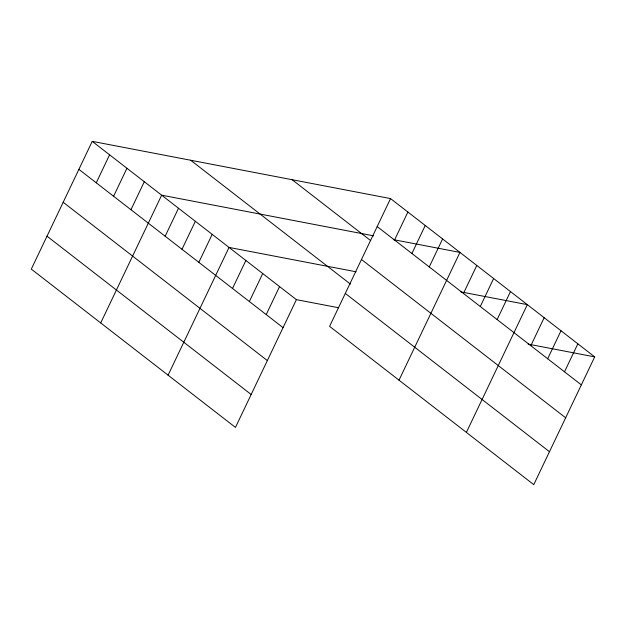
<?xml version="1.0" encoding="UTF-8"?>
<svg xmlns="http://www.w3.org/2000/svg" width="626" height="626" viewBox="0 0 626 626"><rect width="100%" height="100%" fill="white"/><g stroke="black" fill="none" stroke-linecap="round" stroke-linejoin="round"><path stroke-width="0.94" d="M390.538 198.583L329.597 326.349L533.759 484.641L594.7 356.883L390.538 198.583L92.241 141.359L31.3 269.117L235.462 427.417L296.403 299.651L338.588 307.749M96.24 182.8L109.597 154.81M113.596 196.259L126.945 168.269M130.951 209.71L144.301 181.72M100.716 322.938L161.657 195.179L373.699 235.861M165.147 236.229L178.496 208.239M181.994 249.289L195.343 221.299M198.833 262.349L212.183 234.359M168.089 375.177L229.03 247.419L356.053 271.786M232.52 288.461L245.869 260.479M249.367 301.521L262.717 273.531M266.207 314.581L279.564 286.591M394.536 240.032L407.894 212.042M411.892 253.483L425.242 225.493M429.248 266.942L442.598 238.952M399.012 380.17L459.953 252.403L393.386 239.633M463.443 293.453L476.793 265.463M480.291 306.513L493.64 278.523M497.13 319.573L510.48 291.583M466.386 432.402L527.327 304.643L460.759 291.873M530.817 345.693L544.166 317.703M547.664 358.753L561.013 330.763M564.503 371.813L577.853 343.823M528.141 344.112L594.7 356.883M377.188 226.573L581.351 384.873M292.099 179.701L370.702 240.642M361.484 259.5L565.646 417.792M190.68 160.24L350.435 284.11M345.302 293.422L549.464 451.714M92.241 141.359L296.403 299.651M78.892 169.349L283.054 327.641M63.187 202.268L267.349 360.568M47.005 236.198L251.167 394.49"/></g></svg>
